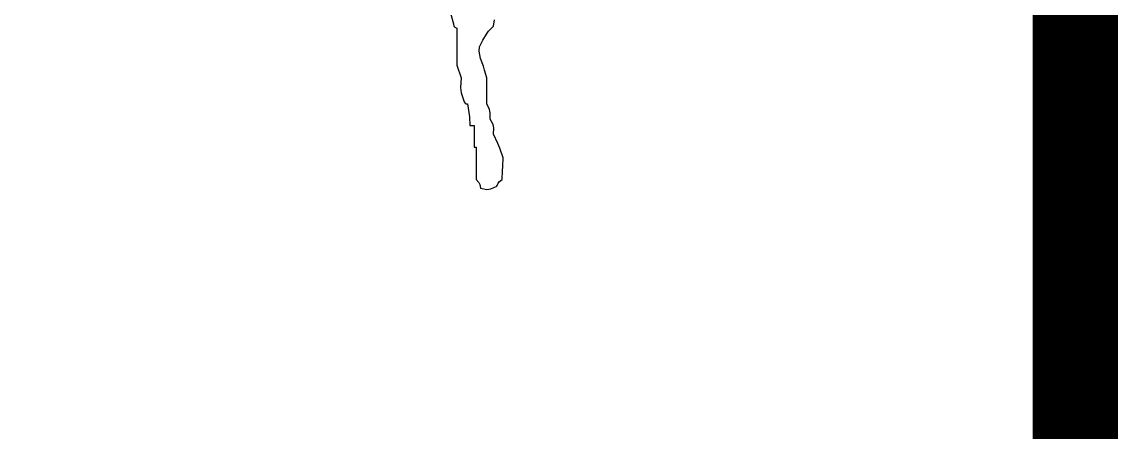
# Model space of a CAD drawing. Extents: x -737978 to 768813, y -372247 to 1140308.
# Drawn here: x -223071 to -221150, y -130598 to -129880 of the extents above; entities that cross this region are included whole.
import ezdxf

# ---------------------------------------------------------------- set-up
doc = ezdxf.new("R2010")
doc.units = 0
doc.header["$LTSCALE"] = 1000
doc.header["$MEASUREMENT"] = 0
doc.layers.get('0').update_dxf_attribs({"linetype": 'CONTINUOUS'})
doc.layers.add('PUB_TITLE', color=4, linetype='CONTINUOUS')

# ---------------------------------------------------------------- blocks, each defined once
blk = doc.blocks.new('黄履优')
for p, q in [((1.237017, 0.230099), (1.239431, 0.221714)), ((1.239431, 0.221714), (1.239736, 0.220075)), ((1.239736, 0.220075), (1.240444, 0.219131)), ((1.266506, 0.216082), (1.270271, 0.220047)), ((1.270271, 0.220047), (1.270972, 0.224851)), ((1.240444, 0.219131), (1.241932, 0.21838)), ((1.241932, 0.21838), (1.241932, 0.207044)), ((1.261936, 0.209211), (1.264803, 0.213868)), ((1.264803, 0.213868), (1.266506, 0.216082)), ((1.241932, 0.207044), (1.241932, 0.201376)), ((1.259218, 0.200651), (1.259612, 0.203999)), ((1.259612, 0.203999), (1.261936, 0.209211)), ((1.241932, 0.201376), (1.241932, 0.190041)), ((1.260269, 0.195042), (1.259218, 0.200651)), ((1.262455, 0.189106), (1.260269, 0.195042)), ((1.241932, 0.190041), (1.243266, 0.18604)), ((1.263458, 0.186099), (1.262455, 0.189106)), ((1.243266, 0.18604), (1.243932, 0.184039)), ((1.243932, 0.184039), (1.245266, 0.180038)), ((1.245266, 0.180038), (1.244723, 0.172656)), ((1.26527, 0.180038), (1.263458, 0.186099)), ((1.26527, 0.172037), (1.26527, 0.180038)), ((1.244723, 0.172656), (1.245267, 0.168669)), ((1.26527, 0.168036), (1.26527, 0.172037)), ((1.245267, 0.168669), (1.247767, 0.161701)), ((1.247767, 0.161701), (1.248373, 0.160663)), ((1.26527, 0.160034), (1.26527, 0.168036)), ((1.248373, 0.160663), (1.249076, 0.160195)), ((1.249076, 0.160195), (1.250267, 0.160034)), ((1.250267, 0.160034), (1.251331, 0.153418)), ((1.251331, 0.153418), (1.251667, 0.15006)), ((1.267214, 0.155674), (1.26527, 0.160034)), ((1.267758, 0.153139), (1.267214, 0.155674)), ((1.267771, 0.148365), (1.267758, 0.153139)), ((1.251667, 0.15006), (1.251934, 0.143364)), ((1.269928, 0.144107), (1.267771, 0.148365)), ((1.270494, 0.141464), (1.269928, 0.144107)), ((1.251934, 0.143364), (1.253268, 0.143364)), ((1.253268, 0.143364), (1.253935, 0.143364)), ((1.253935, 0.143364), (1.255268, 0.143364)), ((1.255268, 0.143364), (1.255268, 0.136696)), ((1.255268, 0.136696), (1.255268, 0.133362)), ((1.270271, 0.136696), (1.270494, 0.141464)), ((1.273585, 0.129497), (1.270271, 0.136696)), ((1.255268, 0.133362), (1.255268, 0.126694)), ((1.275091, 0.125816), (1.273585, 0.129497)), ((1.255268, 0.126694), (1.255935, 0.126694)), ((1.255935, 0.126694), (1.256268, 0.126694)), ((1.256268, 0.126694), (1.256935, 0.126694)), ((1.256935, 0.126694), (1.256935, 0.116692)), ((1.277773, 0.118359), (1.275091, 0.125816)), ((1.256935, 0.116692), (1.256935, 0.111691)), ((1.256935, 0.111691), (1.256935, 0.101688)), ((1.277325, 0.108354), (1.277491, 0.111688)), ((1.277491, 0.111688), (1.277773, 0.118359)), ((1.256935, 0.101688), (1.258931, 0.099472)), ((1.274896, 0.100075), (1.27694, 0.101688)), ((1.27694, 0.101688), (1.277325, 0.108354)), ((1.258931, 0.099472), (1.259694, 0.097946)), ((1.259694, 0.097946), (1.260269, 0.09502)), ((1.260269, 0.09502), (1.265232, 0.094112)), ((1.265232, 0.094112), (1.26822, 0.094511)), ((1.26822, 0.094511), (1.272772, 0.096687)), ((1.272772, 0.096687), (1.27399, 0.098989)), ((1.27399, 0.098989), (1.274896, 0.100075))]:
    blk.add_line(p, q)
blk = doc.blocks.new('TQ1')
at = {"xscale": 1056, "yscale": 1056, "zscale": 1056}
blk.add_blockref('黄履优', (-45670.41, -405422.44), dxfattribs=at)

msp = doc.modelspace()

# ---------------------------------------------------------------- linework, layer by layer
at = {"layer": 'PUB_TITLE', "const_width": 150}
msp.add_lwpolyline([(-373625.1, -158410.6), (-221225.1, -158410.6), (-221225.1, -72310.6), (-373625.1, -72310.6)], close=True, dxfattribs=at)

# ---------------------------------------------------------------- block references
at = {"xscale": 2.15028113370122, "yscale": 2.15028113370122, "zscale": 2.15028113370122}
msp.add_blockref('TQ1', (-126925.1, 741385.6), dxfattribs=at)

doc.saveas('drawing.dxf')
